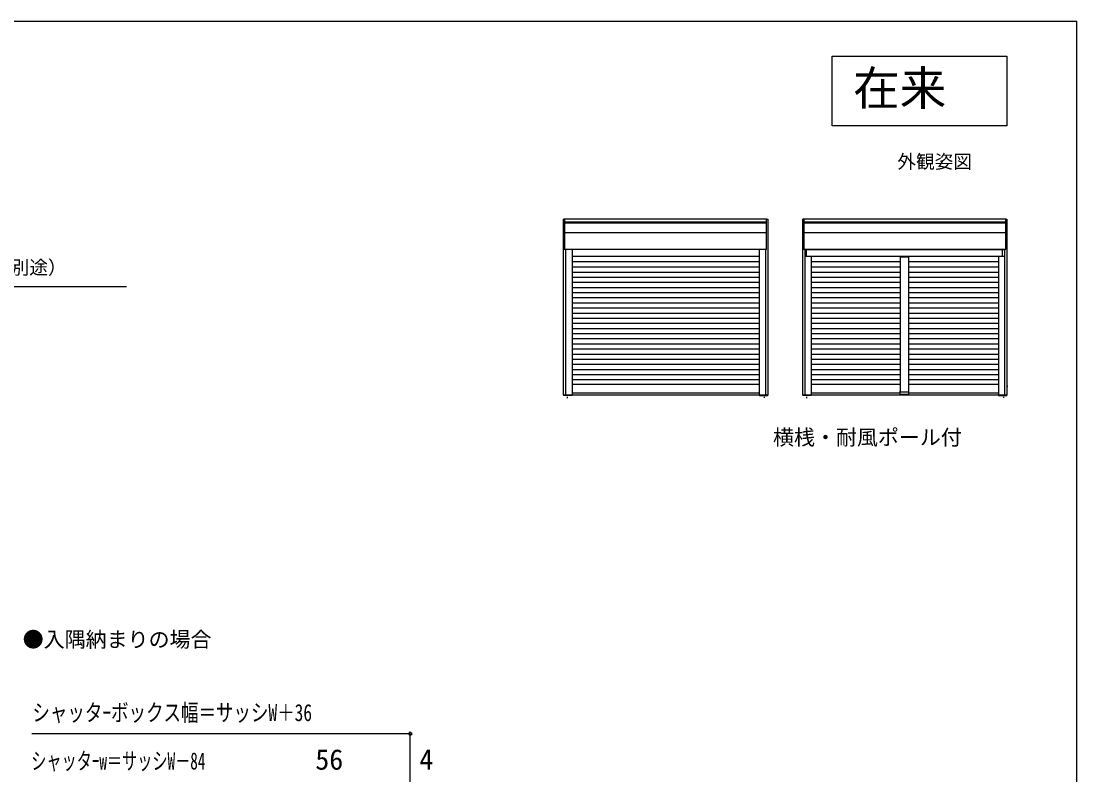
# Model space of a CAD drawing. Units: millimetres, scale not verified. Extents: x -525 to 525, y -782 to 778.
# Drawn here: x 72.1 to 525, y 424.1 to 747.7 of the extents above; entities that cross this region are included whole.
import ezdxf
from ezdxf.enums import TextEntityAlignment as Align

# ---------------------------------------------------------------- set-up
doc = ezdxf.new("R2010")
doc.units = ezdxf.units.MM
doc.header["$LTSCALE"] = 4
for name, color, linetype in [('0-1_USER1', 3, 'Continuous'), ('0-6_YKK_A1', 4, 'Continuous'), ('0-7_YKK_D', 6, 'Continuous'), ('0-8_YKK_ZWAK', 7, 'Continuous')]:
    doc.layers.add(name, color=color, linetype=linetype)
doc.styles.add('ＭＳ ゴシック', font='')
doc.styles.get('ＭＳ ゴシック').set_extended_font_data('MS Gothic')

msp = doc.modelspace()

# ---------------------------------------------------------------- linework, layer by layer
at = {"layer": '0-1_USER1'}
msp.add_lwpolyline([(420, 732.7), (495, 732.7), (495, 702.7), (420, 702.7)], close=True, dxfattribs=at)
at = {"layer": '0-6_YKK_A1'}
for p, q in [((304.8, 587.104), (304.8, 662.7)), ((305.404, 662.7), (304.8, 662.7)), ((305.35, 649.754), (305.35, 662.646)), ((391.85, 661.42), (305.35, 661.42)), ((391.796, 662.7), (305.404, 662.7)), ((391.796, 662.7), (392.4, 662.7)), ((391.85, 649.754), (391.85, 662.646)), ((392.4, 662.7), (392.4, 587.104)), ((407.4, 587.104), (407.4, 662.7)), ((408.004, 662.7), (407.4, 662.7)), ((407.95, 649.754), (407.95, 662.646)), ((494.45, 661.42), (407.95, 661.42)), ((494.396, 662.7), (408.004, 662.7)), ((494.396, 662.7), (495, 662.7)), ((494.45, 649.754), (494.45, 662.646)), ((495, 662.7), (495, 587.104)), ((391.85, 660.957), (305.35, 660.957)), ((391.85, 656.755), (305.35, 656.755)), ((494.45, 660.957), (407.95, 660.957)), ((494.45, 656.755), (407.95, 656.755)), ((391.796, 649.7), (304.8, 649.7)), ((305.65, 649.7), (305.65, 587.05)), ((308.45, 649.7), (308.45, 587.104)), ((388.75, 649.645), (388.75, 587.104)), ((391.55, 587.05), (391.55, 649.7)), ((391.55, 587.104), (391.55, 649.645)), ((392.4, 649.45), (392.481, 649.45)), ((494.396, 649.7), (407.4, 649.7)), ((408.25, 649.7), (408.25, 587.05)), ((408.25, 649.655), (494.15, 649.655)), ((408.9, 649.655), (408.9, 646.73)), ((411.05, 649.7), (411.05, 649.655)), ((493, 649.655), (493, 646.73)), ((494.15, 587.05), (494.15, 649.7)), ((494.15, 587.104), (494.15, 649.645)), ((495, 649.45), (495.081, 649.45)), ((388.75, 646.589), (308.45, 646.589)), ((388.75, 644.389), (308.45, 644.389)), ((408.25, 646.73), (494.15, 646.73)), ((411.05, 646.73), (411.05, 587.104)), ((449.2, 646.589), (411.05, 646.589)), ((449.2, 644.389), (411.05, 644.389)), ((452.7, 646.601), (449.2, 646.601)), ((449.2, 646.601), (449.2, 588.435)), ((449.2, 646.451), (452.7, 646.451)), ((452.7, 646.601), (452.7, 588.435)), ((491.35, 646.589), (452.7, 646.589)), ((491.35, 644.389), (452.7, 644.389)), ((491.35, 646.73), (491.35, 587.104)), ((308.45, 642.189), (388.75, 642.189)), ((308.45, 639.989), (388.75, 639.989)), ((411.05, 642.189), (449.2, 642.189)), ((411.05, 639.989), (449.2, 639.989)), ((452.7, 642.189), (491.35, 642.189)), ((452.7, 639.989), (491.35, 639.989)), ((308.45, 637.789), (388.75, 637.789)), ((308.45, 635.589), (388.75, 635.589)), ((411.05, 637.789), (449.2, 637.789)), ((411.05, 635.589), (449.2, 635.589)), ((452.7, 637.789), (491.35, 637.789)), ((452.7, 635.589), (491.35, 635.589)), ((308.45, 633.389), (388.75, 633.389)), ((308.45, 631.189), (388.75, 631.189)), ((411.05, 633.389), (449.2, 633.389)), ((411.05, 631.189), (449.2, 631.189)), ((452.7, 633.389), (491.35, 633.389)), ((452.7, 631.189), (491.35, 631.189)), ((308.45, 628.989), (388.75, 628.989)), ((308.45, 626.789), (388.75, 626.789)), ((411.05, 628.989), (449.2, 628.989)), ((411.05, 626.789), (449.2, 626.789)), ((452.7, 628.989), (491.35, 628.989)), ((452.7, 626.789), (491.35, 626.789)), ((308.45, 624.589), (388.75, 624.589)), ((308.45, 622.389), (388.75, 622.389)), ((411.05, 624.589), (449.2, 624.589)), ((411.05, 622.389), (449.2, 622.389)), ((452.7, 624.589), (491.35, 624.589)), ((452.7, 622.389), (491.35, 622.389)), ((308.45, 620.189), (388.75, 620.189)), ((308.45, 617.989), (388.75, 617.989)), ((411.05, 620.189), (449.2, 620.189)), ((411.05, 617.989), (449.2, 617.989)), ((452.7, 620.189), (491.35, 620.189)), ((452.7, 617.989), (491.35, 617.989)), ((308.45, 615.789), (388.75, 615.789)), ((308.45, 613.589), (388.75, 613.589)), ((411.05, 615.789), (449.2, 615.789)), ((411.05, 613.589), (449.2, 613.589)), ((452.7, 615.789), (491.35, 615.789)), ((452.7, 613.589), (491.35, 613.589)), ((308.45, 611.389), (388.75, 611.389)), ((308.45, 609.189), (388.75, 609.189)), ((308.45, 606.989), (388.75, 606.989)), ((411.05, 611.389), (449.2, 611.389)), ((411.05, 609.189), (449.2, 609.189)), ((411.05, 606.989), (449.2, 606.989)), ((452.7, 611.389), (491.35, 611.389)), ((452.7, 609.189), (491.35, 609.189)), ((452.7, 606.989), (491.35, 606.989)), ((308.45, 604.789), (388.75, 604.789)), ((308.45, 602.589), (388.75, 602.589)), ((411.05, 604.789), (449.2, 604.789)), ((411.05, 602.589), (449.2, 602.589)), ((452.7, 604.789), (491.35, 604.789)), ((452.7, 602.589), (491.35, 602.589)), ((308.45, 600.389), (388.75, 600.389)), ((308.45, 598.189), (388.75, 598.189)), ((411.05, 600.389), (449.2, 600.389)), ((411.05, 598.189), (449.2, 598.189)), ((452.7, 600.389), (491.35, 600.389)), ((452.7, 598.189), (491.35, 598.189)), ((308.45, 595.989), (388.75, 595.989)), ((308.45, 593.789), (388.75, 593.789)), ((411.05, 595.989), (449.2, 595.989)), ((411.05, 593.789), (449.2, 593.789)), ((452.7, 595.989), (491.35, 595.989)), ((452.7, 593.789), (491.35, 593.789)), ((308.45, 591.789), (388.75, 591.789)), ((392.4, 590.95), (392.711, 590.95)), ((411.05, 591.789), (449.2, 591.789)), ((449.123, 588.995), (449.073, 588.995)), ((449.173, 588.945), (449.173, 588.423)), ((449.18, 588.945), (449.18, 588.423)), ((452.7, 591.789), (491.35, 591.789)), ((452.715, 588.945), (452.715, 588.423)), ((452.723, 588.945), (452.723, 588.423)), ((452.823, 588.995), (452.773, 588.995)), ((452.873, 587.55), (452.873, 588.945)), ((495, 590.95), (495.311, 590.95)), ((304.8, 587.3), (388.75, 587.3)), ((308.396, 587.05), (304.854, 587.05)), ((306.35, 586.365), (306.35, 585.869)), ((388.75, 587.95), (308.45, 587.95)), ((388.75, 587.3), (392.4, 587.3)), ((388.804, 587.05), (391.55, 587.05)), ((390.85, 586.428), (390.85, 586.021)), ((391.55, 587.05), (392.346, 587.05)), ((407.4, 587.3), (491.35, 587.3)), ((410.996, 587.05), (407.454, 587.05)), ((408.95, 586.365), (408.95, 585.869)), ((449.023, 587.95), (411.05, 587.95)), ((452.723, 588.423), (449.173, 588.423)), ((449.2, 588.623), (452.699, 588.623)), ((491.35, 587.95), (452.873, 587.95)), ((491.35, 587.3), (495, 587.3)), ((491.404, 587.05), (494.15, 587.05)), ((493.45, 586.428), (493.45, 586.021)), ((494.15, 587.05), (494.946, 587.05))]:
    msp.add_line(p, q, dxfattribs=at)
for points in [[(449.023, 588.945), (449.023, 587.55), (452.873, 587.55)], [(452.715, 588.435), (450.073, 588.435), (449.18, 588.435)]]:
    msp.add_lwpolyline(points, dxfattribs=at)
for centre, radius, start, end in [((305.404, 662.646), 0.054, 90, 180), ((391.796, 662.646), 0.054, 0, 90), ((408.004, 662.646), 0.054, 90, 180), ((494.396, 662.646), 0.054, 0, 90), ((305.404, 649.754), 0.054, 180, 270), ((391.796, 649.754), 0.054, 270, 0), ((408.004, 649.754), 0.054, 180, 270), ((494.396, 649.754), 0.054, 270, 0), ((449.073, 588.945), 0.05, 90, 180), ((449.123, 588.945), 0.05, 0, 90), ((449.13, 588.945), 0.05, 0, 90), ((452.765, 588.945), 0.05, 90, 180), ((452.773, 588.945), 0.05, 90, 180), ((452.823, 588.945), 0.05, 0, 90), ((304.854, 587.104), 0.054, 180, 270), ((308.396, 587.104), 0.054, 270, 0), ((388.804, 587.104), 0.054, 180, 270), ((392.346, 587.104), 0.054, 270, 0), ((407.454, 587.104), 0.054, 180, 270), ((410.996, 587.104), 0.054, 270, 0), ((491.404, 587.104), 0.054, 180, 270), ((494.946, 587.104), 0.054, 270, 0)]:
    msp.add_arc(centre, radius, start, end, dxfattribs=at)
at = {"layer": '0-7_YKK_D'}
for p, q in [((239.001, 441.7), (76.751, 441.7)), ((239.001, 380.167), (239.001, 442.7))]:
    msp.add_line(p, q, dxfattribs=at)
msp.add_lwpolyline([(-25.287, 600.277), (-24.012, 602.485), (-5.963, 633.747), (117.255, 633.747)], dxfattribs=at)
msp.add_circle((239.001, 441.7), 0.637, dxfattribs=at)
at = {"layer": '0-8_YKK_ZWAK'}
msp.add_line((-525, 747.7), (525, 747.7), dxfattribs=at)
msp.add_lwpolyline([(-525, -782.3), (525, -782.3), (525, 747.7)], dxfattribs=at)

# ---------------------------------------------------------------- texts
at = {"layer": '0-1_USER1', "style": 'ＭＳ ゴシック'}
for s, height, p in [('在来', 14.66, (429, 707.2)), ('外観姿図', 5.865, (448, 682.7)), ('横桟・耐風ポール付', 6.598, (394.642, 563.757)), ('●入隅納まりの場合', 6.598, (72.773, 476.978))]:
    msp.add_text(s, height=height, dxfattribs=at).set_placement(p, align=Align.BOTTOM_LEFT)
at = {"layer": '0-7_YKK_D', "style": 'ＭＳ ゴシック'}
for s, height, p in [('防湿気密フィルム（別途）', 5.865, (-4.371, 637.254)), ('56', 8.798, (198.307, 423.7)), ('4', 8.798, (242.938, 423.7))]:
    msp.add_text(s, height=height, dxfattribs=at).set_placement(p, align=Align.BOTTOM_LEFT)
for s, width, p in [('シャッタｰボックス幅＝サッシW＋36', 0.75, (76.935, 445.007)), ('シャッタｰw＝サッシW－84', 0.65, (76.429, 424.223))]:
    msp.add_text(s, height=7.331, dxfattribs=dict(at, width=width)).set_placement(p, align=Align.BOTTOM_LEFT)

doc.saveas('drawing.dxf')
